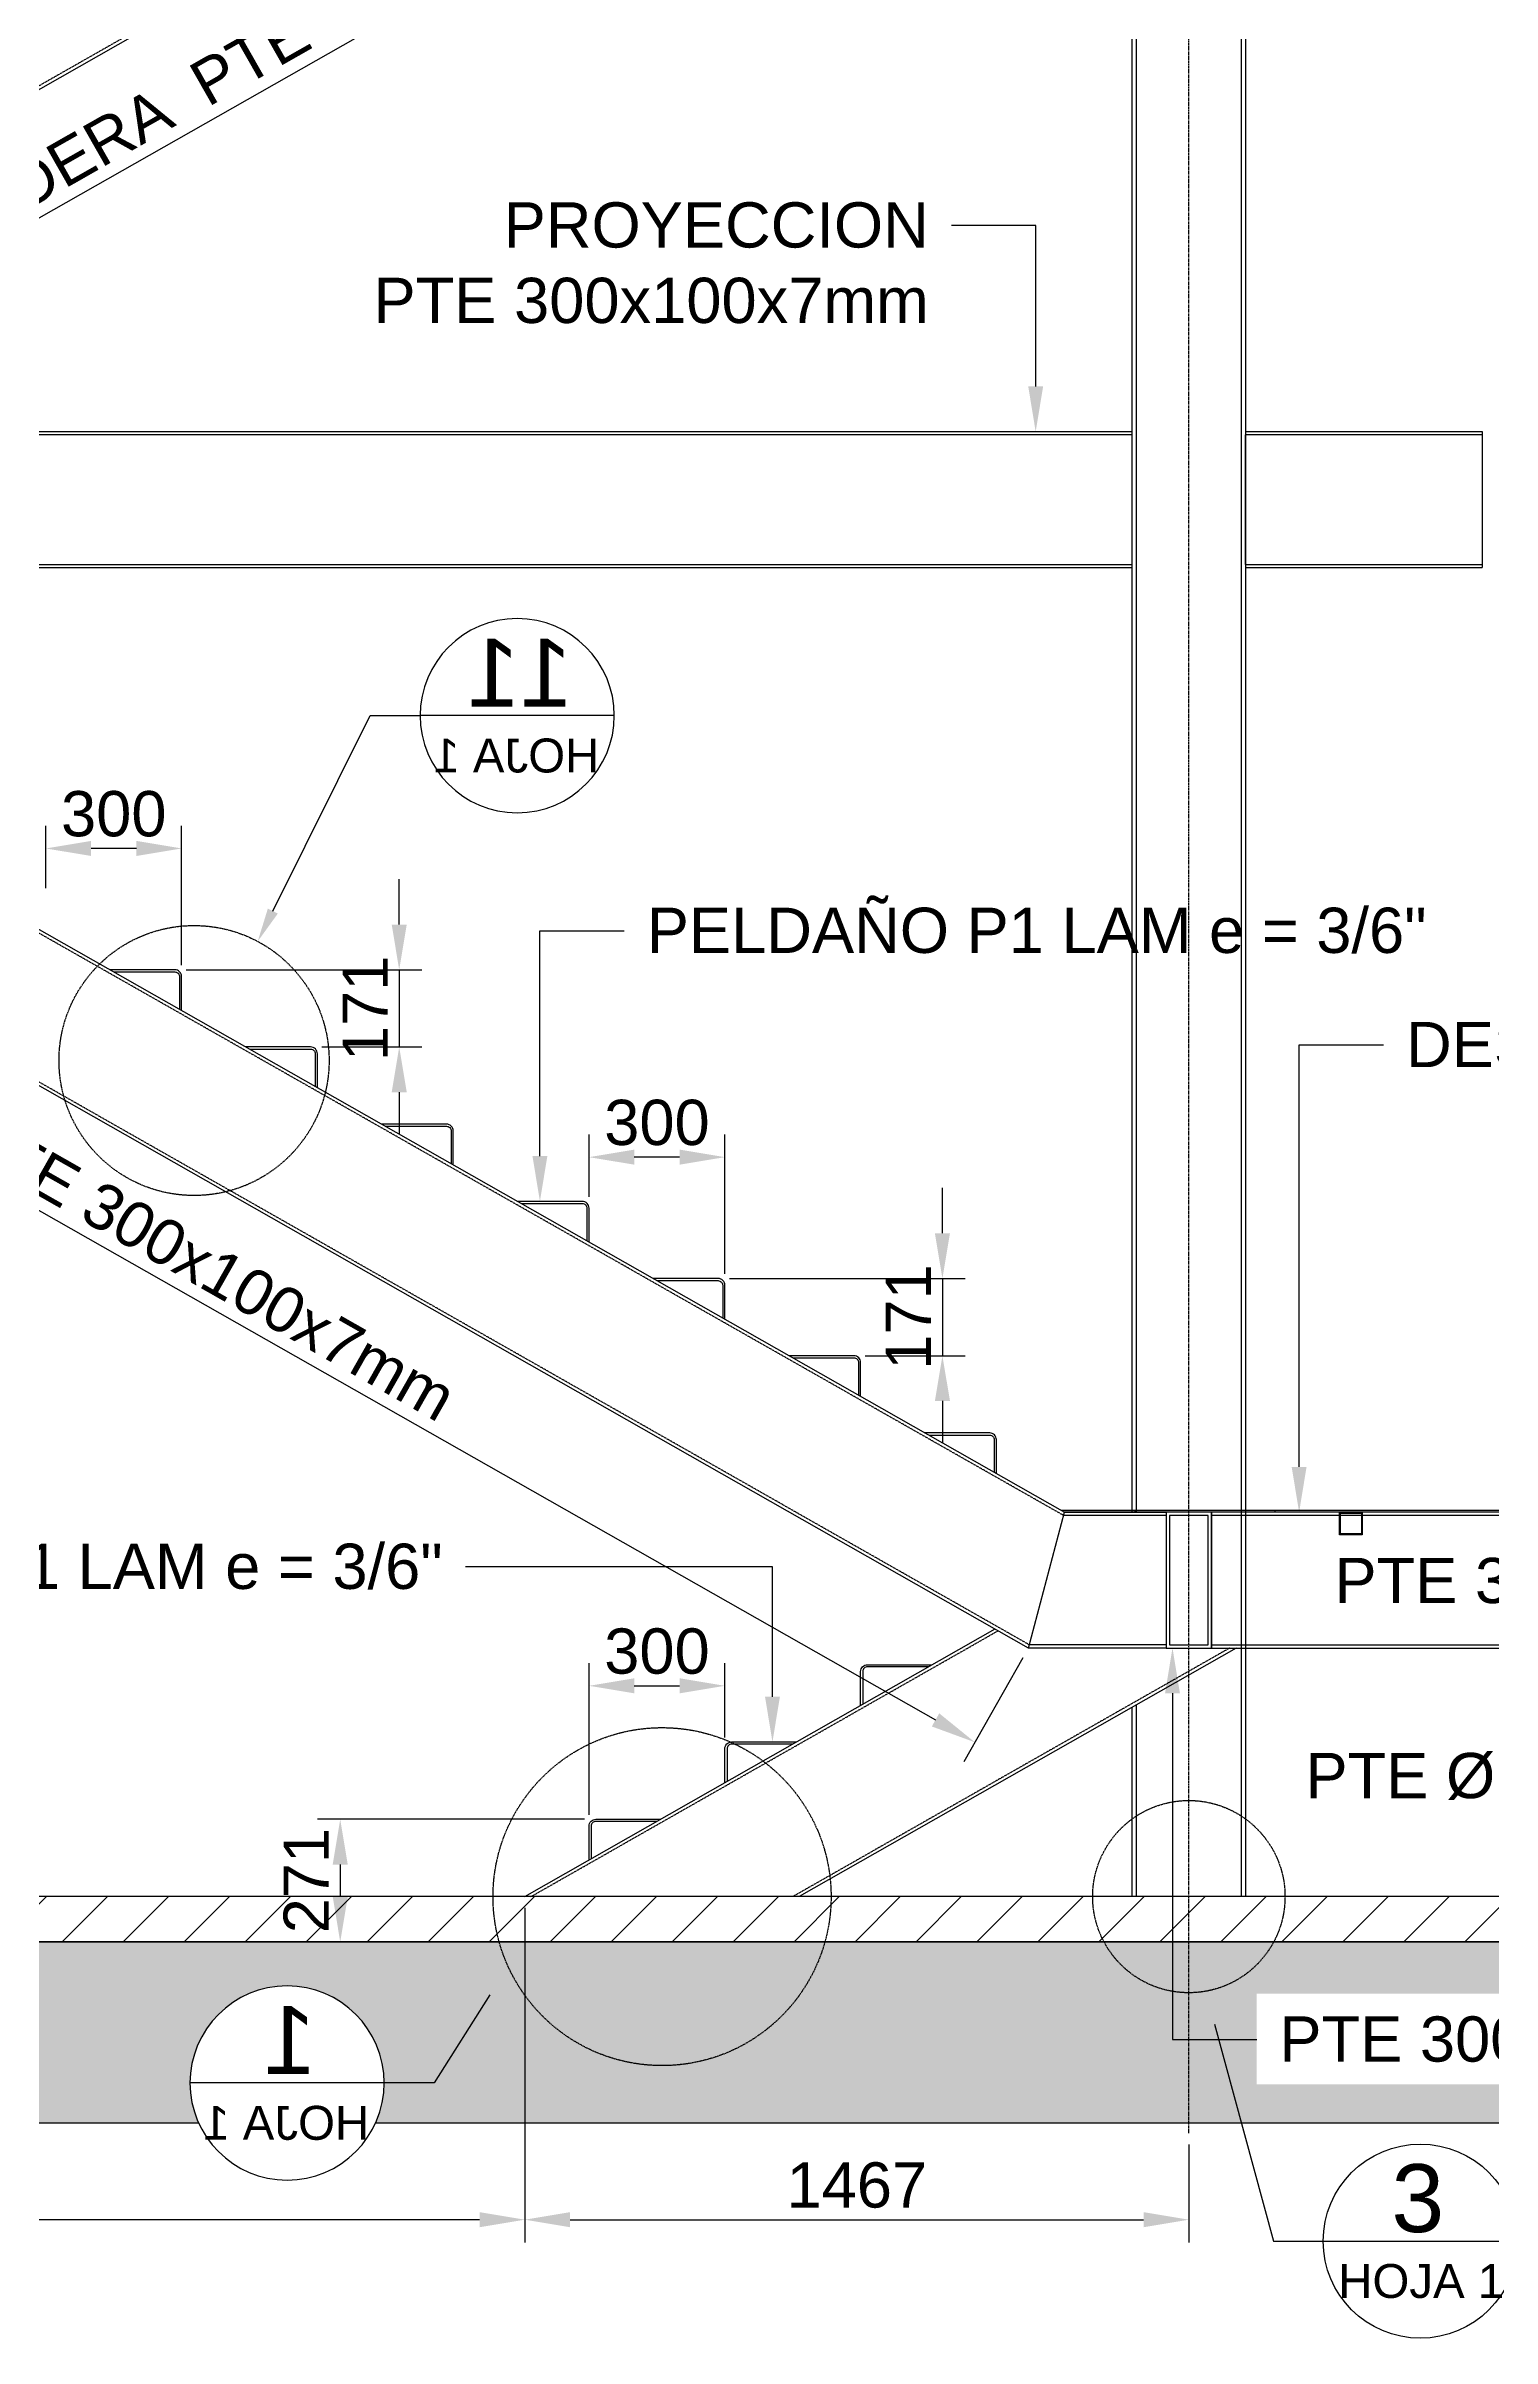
# Model space of a CAD drawing. Header units: millimetres. Extents: x -59786 to 1889966, y -10432 to 69447.
# Drawn here: x 3770 to 6965, y -975 to 4089 of the extents above; entities that cross this region are included whole.
import ezdxf
from ezdxf import colors
from ezdxf.entities.mleader import LeaderData, LeaderLine
from ezdxf.enums import TextEntityAlignment as Align
from ezdxf.math import Vec2, Vec3

# ---------------------------------------------------------------- set-up
doc = ezdxf.new("R2010")
doc.units = ezdxf.units.MM
doc.header["$LTSCALE"] = 0.2
doc.set_wipeout_variables(frame=1)
doc.linetypes.add('CENTER', pattern=[50.8, 31.75, -6.35, 6.35, -6.35])
doc.linetypes.add('HIDDEN', pattern=[9.525, 6.35, -3.175])
for name, color, linetype in [('EE-5', 7, 'Continuous'), ('EE-TEXTO 1', 4, 'Continuous'), ('EE-TEXTO 2', 2, 'Continuous'), ('SIM-ACHURADOS', 8, 'Continuous'), ('SIM-CONCRETO', 8, 'Continuous'), ('SIM-COTAS', 1, 'Continuous'), ('SIM-EJES', 8, 'CENTER'), ('SIM-OCULTOS', 8, 'HIDDEN'), ('SIM-PELDAÑOS', 5, 'Continuous'), ('SIM-PTE 300x100x7', 213, 'Continuous'), ('SIM-PTE 50x50x2', 132, 'Continuous')]:
    doc.layers.add(name, color=color, linetype=linetype)
doc.styles.add('ARIAL EE', font='arial.ttf')
doc.styles.get("Standard").update_dxf_attribs({"font": 'arial.ttf'})
doc.dimstyles.new('EE 1_STANDAR', dxfattribs={"dimtxt": 2, "dimasz": 2, "dimexe": 1, "dimexo": 0.5, "dimgap": 0.5, "dimtad": 1, "dimdec": 0, "dimdsep": 46, "dimtxsty": 'ARIAL EE', "dimcen": 1.5, "dimclrd": 256, "dimclre": 256, "dimclrt": 2, "dimadec": 0, "dimazin": 0, "dimtfac": 1, "dimtdec": 0, "dimtix": 1, "dimtmove": 0, "dimatfit": 2, "dimfxl": 1, "dimlwd": -1, "dimlwe": -1, "dimarcsym": 0})

# ---------------------------------------------------------------- blocks, each defined once
blk = doc.blocks.new('Esc atras')
at = {"layer": 'SIM-PELDAÑOS'}
for points in [[(6525, 849.1), (6225, 849.1, 0.414214), (6214.8, 838.9), (6214.8, 683.2), (6210, 683.2), (6210, 838.9, -0.414214), (6225, 853.9), (6525, 853.9), (6525, 849.1)], [(6225, 678.4), (5925, 678.4, 0.414214), (5914.8, 668.1), (5914.8, 512.4), (5910, 512.4), (5910, 668.1, -0.414214), (5925, 683.1), (6225, 683.1), (6225, 678.4)], [(5925, 507.7), (5625, 507.7, 0.414214), (5614.8, 497.4), (5614.8, 341.7), (5610, 341.7), (5610, 497.4, -0.414214), (5625, 512.4), (5925, 512.4), (5925, 507.7)], [(5625, 336.9), (5325, 336.9, 0.414214), (5314.8, 326.6), (5314.8, 170.9), (5310, 170.9), (5310, 326.6, -0.414214), (5325, 341.6), (5625, 341.6), (5625, 336.9)], [(5325, 166.1), (5025, 166.1, 0.414214), (5014.8, 155.8), (5014.8, 0.1), (5010, 0.1), (5010, 155.8, -0.414214), (5025, 170.8), (5325, 170.8), (5325, 166.1)]]:
    blk.add_lwpolyline(points, format="xyb", dxfattribs=at)
blk.add_wipeout([(6285, 5754.7), (6285, 5497.2), (6439.2, 5497.2), (1935, 2933.9), (1934.9, 3236.3), (1859.8, 3236.3)])
at = {"layer": 'SIM-OCULTOS'}
blk.add_line((6425, 5497.2), (1935, 2942), dxfattribs=at)
at = {"layer": 'SIM-PTE 300x100x7'}
blk.add_lwpolyline([(1934.9, 3236.3), (1859.8, 3236.3), (6285, 5754.7), (6285, 5497.2), (6439.2, 5497.2), (1935, 2933.9), (1934.9, 3236.3)], dxfattribs=at)
blk.add_wipeout([(6285, 806.7), (6285, 549.2), (6439.2, 549.2), (5474.4, 0), (5171.3, 0), (4868.1, 0)])
at = {"layer": 'SIM-OCULTOS'}
for p, q in [((4881.7, 0), (6285, 798.6)), ((6425, 549.2), (5459.9, 0))]:
    blk.add_line(p, q, dxfattribs=at)
at = {"layer": 'SIM-PTE 300x100x7'}
blk.add_lwpolyline([(4868.1, 0), (6285, 806.7), (6285, 549.2), (6439.2, 549.2), (5474.4, 0)], close=True, dxfattribs=at)
blk = doc.blocks.new('Esc adelante')
at = {"layer": 'SIM-OCULTOS'}
for p, q in [((8075.6, 842, -3.9), (6385, 842)), ((6385, 556), (8075.6, 556, -3.9))]:
    blk.add_line(p, q, dxfattribs=at)
at = {"layer": 'SIM-PELDAÑOS'}
for points in [[(3795, 2042.8), (4095, 2042.8, -0.414214), (4105.2, 2032.5), (4105.2, 1876.8), (4110, 1876.8), (4110, 2032.5, 0.414214), (4095, 2047.5), (3795, 2047.5), (3795, 2042.8)], [(4095, 1872.3), (4395, 1872.3, -0.414214), (4405.3, 1862), (4405.3, 1706.3), (4410, 1706.3), (4410, 1862, 0.414214), (4395, 1877), (4095, 1877), (4095, 1872.3)], [(4395, 1701.8), (4695, 1701.8, -0.414214), (4705.3, 1691.5), (4705.3, 1535.8), (4710, 1535.8), (4710, 1691.5, 0.414214), (4695, 1706.5), (4395, 1706.5), (4395, 1701.8)], [(4695, 1531.3), (4995, 1531.3, -0.414214), (5005.3, 1521), (5005.3, 1365.3), (5010, 1365.3), (5010, 1521, 0.414214), (4995, 1536), (4695, 1536), (4695, 1531.3)], [(4995, 1360.8), (5295, 1360.8, -0.414214), (5305.2, 1350.5), (5305.2, 1194.8), (5310, 1194.8), (5310, 1350.5, 0.414214), (5295, 1365.5), (4995, 1365.5), (4995, 1360.8)], [(5295, 1190.3), (5595, 1190.3, -0.414214), (5605.2, 1180), (5605.2, 1024.3), (5610, 1024.3), (5610, 1180, 0.414214), (5595, 1195), (5295, 1195), (5295, 1190.3)], [(5595, 1019.8), (5895, 1019.8, -0.414214), (5905.2, 1009.5), (5905.2, 853.8), (5910, 853.8), (5910, 1009.5, 0.414214), (5895, 1024.5), (5595, 1024.5), (5595, 1019.8)]]:
    blk.add_lwpolyline(points, format="xyb", dxfattribs=at)
blk.add_lwpolyline([(5895, 853.8), (8175.6, 853.8), (8175.6, 849), (5895, 849)], close=True, dxfattribs=at)
at = {"layer": 'SIM-PTE 300x100x7'}
blk.add_lwpolyline([(6385, 549), (8075.6, 549), (8075.6, 849), (6385, 849)], close=True, dxfattribs=at)
at = {"layer": 'SIM-PTE 50x50x2'}
for points in [[(6718.1, 799.2), (6668.1, 799.2), (6668.1, 849.2), (6718.1, 849.2)], [(6716.1, 801.2), (6670.1, 801.2), (6670.1, 847.2), (6716.1, 847.2)]]:
    blk.add_lwpolyline(points, close=True, dxfattribs=at)
blk.add_wipeout([(6285, 549), (6285, 849), (6060, 849.2), (1935, 3193.6), (1935, 2936.3), (1780.7, 2936.3), (5980.7, 549.2)]).dxf.layer = 'SIM-PTE 300x100x7'
at = {"layer": 'SIM-OCULTOS'}
for points in [[(6285, 842), (6058.1, 842.2), (2010, 3142.9)], [(6285, 556), (5982.6, 556.3), (1794.8, 2936.3)]]:
    blk.add_lwpolyline(points, dxfattribs=at)
at = {"layer": 'SIM-PTE 300x100x7'}
blk.add_line((5980.7, 549.2), (6060.4, 849), dxfattribs=at)
for points in [[(1780.7, 2936.3), (1935, 2936.3), (1935, 3193.6), (6060, 849.2), (6285, 849), (6285, 549), (5980.7, 549.2)], [(6285, 549), (6385, 549), (6385, 849), (6285, 849)], [(6292, 556), (6378, 556), (6378, 842), (6292, 842)]]:
    blk.add_lwpolyline(points, close=True, dxfattribs=at)
blk = doc.blocks.new('*D10')
at = {"layer": 'SIM-COTAS', "transparency": 16777216}
for p, q in [((4960, 170.8), (4370.3, 170.8)), ((4420.3, 70.8), (4420.3, 0)), ((4689.5, -100), (4370.3, -100))]:
    blk.add_line(p, q, dxfattribs=at)
for points in [[(4403.7, 70.8), (4437, 70.8), (4420.3, 170.8)], [(4403.7, 0), (4437, 0), (4420.3, -100)]]:
    blk.add_solid(points, dxfattribs=at)
at = {"layer": 'SIM-COTAS', "color": 2, "transparency": 16777216, "insert": (4345.1, 35.4), "char_height": 100, "attachment_point": 5, "rotation": 90, "style": 'ARIAL EE'}
blk.add_mtext('271', dxfattribs=at)
blk = doc.blocks.new('*D11')
at = {"layer": 'SIM-COTAS', "transparency": 16777216}
for p, q in [((4970, 180.8), (4970, 515.7)), ((5270, 351.6), (5270, 515.7)), ((5070, 465.7), (5170, 465.7))]:
    blk.add_line(p, q, dxfattribs=at)
for points in [[(5070, 482.4), (5070, 449.1), (4970, 465.7)], [(5170, 482.4), (5170, 449.1), (5270, 465.7)]]:
    blk.add_solid(points, dxfattribs=at)
at = {"layer": 'SIM-COTAS', "color": 2, "transparency": 16777216, "insert": (5120, 541.8), "char_height": 100, "attachment_point": 5, "style": 'ARIAL EE'}
blk.add_mtext('300', dxfattribs=at)
blk = doc.blocks.new('*D12')
at = {"layer": 'SIM-COTAS', "transparency": 16777216}
for p, q in [((4970, 1546), (4970, 1683.6)), ((5270, 1375.5), (5270, 1683.6)), ((5170, 1633.6), (5070, 1633.6))]:
    blk.add_line(p, q, dxfattribs=at)
for points in [[(5070, 1650.3), (5070, 1617), (4970, 1633.6)], [(5170, 1650.3), (5170, 1617), (5270, 1633.6)]]:
    blk.add_solid(points, dxfattribs=at)
at = {"layer": 'SIM-COTAS', "color": 2, "transparency": 16777216, "insert": (5120, 1709.7), "char_height": 100, "attachment_point": 5, "style": 'ARIAL EE'}
blk.add_mtext('300', dxfattribs=at)
blk = doc.blocks.new('*D13')
at = {"layer": 'SIM-COTAS', "transparency": 16777216}
for p, q in [((5750.6, 1465.5), (5750.6, 1565.5)), ((5280, 1365.5), (5800.6, 1365.5)), ((5750.6, 1365.5), (5750.6, 1195)), ((5580, 1195), (5800.6, 1195)), ((5750.6, 1095), (5750.6, 995))]:
    blk.add_line(p, q, dxfattribs=at)
for points in [[(5734, 1465.5), (5767.3, 1465.5), (5750.6, 1365.5)], [(5734, 1095), (5767.3, 1095), (5750.6, 1195)]]:
    blk.add_solid(points, dxfattribs=at)
at = {"layer": 'SIM-COTAS', "color": 2, "transparency": 16777216, "insert": (5675.4, 1280.2), "char_height": 100, "attachment_point": 5, "rotation": 90, "style": 'ARIAL EE'}
blk.add_mtext('171', dxfattribs=at)
blk = doc.blocks.new('*D14')
at = {"layer": 'SIM-COTAS', "transparency": 16777216}
for p, q in [((3770, 2228), (3770, 2365.6)), ((4070, 2057.5), (4070, 2365.6)), ((3970, 2315.6), (3870, 2315.6))]:
    blk.add_line(p, q, dxfattribs=at)
for points in [[(3870, 2332.3), (3870, 2299), (3770, 2315.6)], [(3970, 2332.3), (3970, 2299), (4070, 2315.6)]]:
    blk.add_solid(points, dxfattribs=at)
at = {"layer": 'SIM-COTAS', "color": 2, "transparency": 16777216, "insert": (3920, 2391.7), "char_height": 100, "attachment_point": 5, "style": 'ARIAL EE'}
blk.add_mtext('300', dxfattribs=at)
blk = doc.blocks.new('*D15')
at = {"layer": 'SIM-COTAS', "transparency": 16777216}
for p, q in [((4550.6, 2147.5), (4550.6, 2247.5)), ((4080, 2047.5), (4600.6, 2047.5)), ((4550.6, 2047.5), (4550.6, 1877)), ((4380, 1877), (4600.6, 1877)), ((4550.6, 1777), (4550.6, 1677))]:
    blk.add_line(p, q, dxfattribs=at)
for points in [[(4534, 2147.5), (4567.3, 2147.5), (4550.6, 2047.5)], [(4534, 1777), (4567.3, 1777), (4550.6, 1877)]]:
    blk.add_solid(points, dxfattribs=at)
at = {"layer": 'SIM-COTAS', "color": 2, "transparency": 16777216, "insert": (4475.4, 1962.2), "char_height": 100, "attachment_point": 5, "rotation": 90, "style": 'ARIAL EE'}
blk.add_mtext('171', dxfattribs=at)
blk = doc.blocks.new('*D102')
at = {"layer": 'SIM-COTAS', "transparency": 16777216}
for p, q in [((1728.3, 2914.5), (1597.6, 2684.5)), ((1709.3, 2678.6), (5735.4, 390.4)), ((5928.4, 527.5), (5797.6, 297.5))]:
    blk.add_line(p, q, dxfattribs=at)
for points in [[(1717.5, 2693.1), (1701, 2664.1), (1622.3, 2728)], [(5743.6, 404.9), (5727.2, 375.9), (5822.3, 341)]]:
    blk.add_solid(points, dxfattribs=at)
at = {"layer": 'SIM-COTAS', "color": 2, "transparency": 16777216, "insert": (3760.2, 1601.2), "char_height": 100, "attachment_point": 5, "rotation": 330.389, "style": 'ARIAL EE'}
blk.add_mtext('GUALDERA  PTE 300x100x7mm', dxfattribs=at)
blk = doc.blocks.new('*D103')
at = {"layer": 'SIM-COTAS', "transparency": 16777216}
for p, q in [((6411.5, 5475.5), (6545.9, 5239.5)), ((2178.9, 2811.7), (6434.2, 5233.5)), ((1982.4, 2954.8), (2116.7, 2718.8))]:
    blk.add_line(p, q, dxfattribs=at)
for points in [[(6426, 5248), (6442.5, 5219), (6521.1, 5282.9)], [(2170.6, 2826.2), (2187.1, 2797.2), (2092, 2762.2)]]:
    blk.add_solid(points, dxfattribs=at)
at = {"layer": 'SIM-COTAS', "color": 2, "transparency": 16777216, "insert": (4268.6, 4089.3), "char_height": 100, "attachment_point": 5, "rotation": 29.6447, "style": 'ARIAL EE'}
blk.add_mtext('GUALDERA  PTE 300x100x7mm', dxfattribs=at)
blk = doc.blocks.new('*D109')
at = {"layer": 'SIM-COTAS', "color": 2, "transparency": 16777216, "insert": (7230, 697.7), "char_height": 100, "attachment_point": 5, "style": 'ARIAL EE'}
blk.add_mtext('PTE 300x100x7mm', dxfattribs=at)
blk = doc.blocks.new('*D113')
at = {"layer": 'SIM-COTAS', "transparency": 16777216}
for p, q in [((4828.1, -25), (4828.1, -763.8)), ((1845, -547.5), (1845, -763.8)), ((4728.1, -713.8), (1945, -713.8))]:
    blk.add_line(p, q, dxfattribs=at)
for points in [[(1945, -697.1), (1945, -730.4), (1845, -713.8)], [(4728.1, -697.1), (4728.1, -730.4), (4828.1, -713.8)]]:
    blk.add_solid(points, dxfattribs=at)
at = {"layer": 'SIM-COTAS', "color": 2, "transparency": 16777216, "insert": (3336.5, -637.7), "char_height": 100, "attachment_point": 5, "style": 'ARIAL EE'}
blk.add_mtext('2983', dxfattribs=at)
blk = doc.blocks.new('*D114')
at = {"layer": 'SIM-COTAS', "transparency": 16777216}
for p, q in [((4828.1, -25), (4828.1, -763.8)), ((6295, -547.5), (6295, -763.8)), ((4928.1, -713.8), (6195, -713.8))]:
    blk.add_line(p, q, dxfattribs=at)
for points in [[(4928.1, -697.1), (4928.1, -730.4), (4828.1, -713.8)], [(6195, -697.1), (6195, -730.4), (6295, -713.8)]]:
    blk.add_solid(points, dxfattribs=at)
at = {"layer": 'SIM-COTAS', "color": 2, "transparency": 16777216, "insert": (5561.5, -637.7), "char_height": 100, "attachment_point": 5, "style": 'ARIAL EE'}
blk.add_mtext('1467', dxfattribs=at)
blk = doc.blocks.new('ITEM DETALLE')
at = {"color": 7, "transparency": 16777216}
blk.add_wipeout([(0, 4.29), (-0.84, 4.2), (-1.64, 3.96), (-2.38, 3.56), (-3.03, 3.03), (-3.56, 2.38), (-3.96, 1.64), (-4.2, 0.84), (-4.29, 0), (-4.2, -0.84), (-3.96, -1.64), (-3.56, -2.38), (-3.03, -3.03), (-2.38, -3.56), (-1.64, -3.96), (-0.84, -4.2), (0, -4.29), (0.84, -4.2), (1.64, -3.96), (2.38, -3.56), (3.03, -3.03), (3.56, -2.38), (3.96, -1.64), (4.2, -0.84), (4.29, 0), (4.2, 0.84), (3.96, 1.64), (3.56, 2.38), (3.03, 3.03), (2.38, 3.56), (1.64, 3.96), (0.84, 4.2)], dxfattribs=at)
at = {"layer": 'EE-5', "color": 7, "transparency": 16777216}
blk.add_line((-4.29, 0), (4.29, 0), dxfattribs=at)
blk.add_circle((0, 0), 4.29, dxfattribs=at)
at = {"layer": 'EE-TEXTO 1', "color": 4, "transparency": 16777216, "style": 'ARIAL EE'}
blk.add_attdef('X', text='', height=3, dxfattribs=at).set_placement((-0.11, 1.9), align=Align.MIDDLE_CENTER)
at = {"layer": 'EE-TEXTO 2', "color": 2, "transparency": 16777216, "style": 'ARIAL EE'}
blk.add_attdef('###', text='', height=1.5, dxfattribs=at).set_placement((0.04, -1.76), align=Align.MIDDLE_CENTER)

msp = doc.modelspace()

# ---------------------------------------------------------------- hatches: boundary and pattern name
at = {"layer": 'SIM-ACHURADOS'}
h = msp.add_hatch(dxfattribs=at)
h.set_pattern_fill('AR-CONC', color=256, scale=2)
h.set_pattern_definition([(50, (-1e-12, -100), (364.369, -31.878), [38.1, -419.1]), (355, (-1e-12, -100), (-70.487, 382.114), [30.48, -335.281]), (100.4514, (30.36, -102.66), (293.882, 350.236), [32.38, -356.18]), (46.184, (-1e-12, 1.6), (542.158, -84.085), [57.15, -628.65]), (96.6356, (45.2, -5.4), (474.808, 494.852), [48.57, -534.27]), (351.184, (-1e-12, 1.6), (474.81, 494.852), [45.72, -502.92]), (21, (50.8, -23.8), (303.229, -204.53), [38.1, -419.1]), (326, (50.8, -23.8), (123.604, 368.376), [30.48, -335.28]), (71.4514, (76.07, -40.84), (426.833, 163.846), [32.38, -356.18]), (37.5, (-1e-12, -100), (6.1772, 169.11), [0, -331.216, 0, -340.36, 0, -336.55]), (7.5, (-1e-12, -100), (133.6393, 200.361), [0, -194.056, 0, -323.596, 0, -128.27]), (327.5, (-113.28, -100), (271.1812, -11.4575), [0, -127, 0, -396.24, 0, -525.78]), (317.5, (-164.08, -100), (296.2584, 50.853), [0, -165.1, 0, -263.144, 0, -373.38])])
h.paths.add_polyline_path([(-698.024, -500), (8140, -500), (8140, -100), (-698.024, -100)])

# ---------------------------------------------------------------- linework, layer by layer
at = {"layer": 'SIM-CONCRETO'}
msp.add_lwpolyline([(-698.024, -500), (8140, -500), (8140, -100), (-698.024, -100)], close=True, dxfattribs=at)
at = {"layer": 'SIM-OCULTOS'}
for points in [[(6170, 10747.25), (6420, 10747.25), (6420, 0), (6170, 0)], [(6179.5, 10747.25), (6410.5, 10747.25), (6410.5, 0), (6179.5, 0)], [(1969.998, 2943.251), (6169.998, 2943.251), (6169.998, 3229.251), (1969.998, 3229.251)], [(6169.998, 3236.262), (1970.232, 3236.262), (1970.232, 2936.269), (6169.998, 2936.269)]]:
    msp.add_lwpolyline(points, close=True, dxfattribs=at)

# ---------------------------------------------------------------- leaders
at = {"layer": 'SIM-COTAS', "linetype": 'Continuous'}
ml = msp.add_multileader_mtext('Standard', dxfattribs=at)
ml.set_content('\\A1;{\\C2;DESCANSO LAM e = 3/6"}', color=256)
ml.set_leader_properties()
ml.build(insert=Vec2(0, 0))
ml.multileader.update_dxf_attribs({"dogleg_length": 0.0025, "arrow_head_size": 100, "scale": 50})
ctx = ml.context
ctx.base_point, ctx.scale, ctx.char_height, ctx.arrow_head_size, ctx.landing_gap_size, ctx.plane_origin = Vec3(6724.699, 1881.587), 50, 100, 100, 50, Vec3(2510.436, -16307.841)
notes = []
notes.append((ctx, [(0, (1, 1, 0), (6538.521, 1881.587), (1, 0), 186.178, [(0, [(6538.598, 849.232)], 0, [])])]))
ctx.mtext.insert, ctx.mtext.rotation, ctx.mtext.width, ctx.mtext.defined_height, ctx.mtext.flow_direction = Vec3(6774.699, 1932.474), 6.28318531, 886.56141, 411.095, 5
at = {"layer": 'SIM-COTAS'}
ml = msp.add_multileader_block('Standard', dxfattribs=at)
ml.set_content('ITEM DETALLE', color=256, scale=-50)
ml.set_attribute('X', '1', width=0)
ml.set_attribute('###', 'HOJA 1', width=0)
ml.set_leader_properties(color=256)
ml.build(insert=Vec2(0, 0))
ml.multileader.update_dxf_attribs({"arrow_head_size": 75, "scale": 50})
ctx = ml.context
ctx.base_point, ctx.scale, ctx.char_height, ctx.arrow_head_size, ctx.landing_gap_size, ctx.plane_origin = Vec3(4088.657, -411.736), 50, 200, 75, 100, Vec3(5043.621, -644.796)
ctx.text_align_type = 2
notes.append((ctx, [(0, (1, 1, 0), (4627.58, -411.736), (-1, 0), 110.352, [(0, [(4791.002, -153.704)], 0, [])])]))
ctx.block.insert, ctx.block.scale = Vec3(4302.943, -411.736), Vec3(-50, 50, 50)
for ctx, leaders in notes:
    for number, flags, end, landing, length, lines in leaders:
        leader = LeaderData()
        leader.index, (leader.has_last_leader_line, leader.has_dogleg_vector, leader.attachment_direction) = number, flags
        leader.last_leader_point, leader.dogleg_vector, leader.dogleg_length = Vec3(end), Vec3(landing), length
        for number, points, colour, breaks in lines:
            line = LeaderLine()
            line.index, line.vertices, line.color, line.breaks = number, Vec3.list(points), colors.encode_raw_color(colour), breaks
            leader.lines.append(line)
        ctx.leaders.append(leader)

# ---------------------------------------------------------------- next in the draw order: block references
at = {"layer": 'SIM-PTE 300x100x7'}
msp.add_blockref('Esc atras', (-40, 0), dxfattribs=at)

# ---------------------------------------------------------------- next in the draw order: linework, layer by layer
at = {"layer": 'SIM-EJES'}
msp.add_line((6295, -522.53), (6295, 14506.53), dxfattribs=at)
at = {"layer": 'SIM-OCULTOS'}
for points in [[(6419.763, 2943.251), (6943.819, 2943.251), (6943.819, 3229.251), (6419.763, 3229.251)], [(6943.819, 3236.262), (6419.998, 3236.262), (6419.998, 2936.269), (6943.819, 2936.269)]]:
    msp.add_lwpolyline(points, close=True, dxfattribs=at)
msp.add_circle((5131.253, 0), 373.358, dxfattribs=at)

# ---------------------------------------------------------------- next in the draw order: dimensions: what is measured, and where the dimension line sits
at = {"layer": 'SIM-COTAS'}
for p1, p2, distance, picture, middle in [((1970, 2976.552), (6399.184, 5497.25), -246.58, '*D103', (4268.598, 4089.291)), ((1740.672, 2936.269), (5940.706, 549.25), -239.542, '*D102', (3760.247, 1601.219))]:
    dim = msp.add_aligned_dim(p1=p1, p2=p2, distance=distance, text='GUALDERA  PTE 300x100x7mm', dimstyle='EE 1_STANDAR', dxfattribs=at)
    dim.commit()
    dim.dimension.update_dxf_attribs({"geometry": picture, "text_midpoint": middle})
for base, p1, p2, picture, middle in [((3770, 2315.648), (4070, 2032.5), (3770, 2203), '*D14', (3920, 2391.74)), ((4970, 1633.648), (5270, 1350.5), (4970, 1521), '*D12', (5120, 1709.74)), ((5270, 465.746), (4970, 155.8), (5270, 326.6), '*D11', (5120, 541.837)), ((1845, -713.751), (4828.08, 0), (1845, -522.53), '*D113', (3336.54, -637.66))]:
    dim = msp.add_linear_dim(base=base, p1=p1, p2=p2, dimstyle='EE 1_STANDAR', dxfattribs=at)
    dim.commit()
    dim.dimension.update_dxf_attribs({"geometry": picture, "text_midpoint": middle})
for base, p1, p2, picture, middle in [((4550.622023221, 1877), (4055, 2047.5), (4355, 1877), '*D15', (4475.417384749, 1962.25)), ((5750.622023221, 1195), (5255, 1365.5), (5555, 1195), '*D13', (5675.417384749, 1280.25)), ((4420.328, -100), (4985, 170.8), (4714.452, -100), '*D10', (4345.123, 35.4))]:
    dim = msp.add_linear_dim(base=base, p1=p1, p2=p2, angle=90, dimstyle='EE 1_STANDAR', dxfattribs=at)
    dim.commit()
    dim.dimension.update_dxf_attribs({"geometry": picture, "text_midpoint": middle})
dim = msp.add_aligned_dim(p1=(6420, 849.036), p2=(8040, 849.036), distance=-227.405, text='PTE 300x100x7mm', dimstyle='EE 1_STANDAR', override={"dimse1": 1, "dimse2": 1, "dimsd1": 1, "dimsd2": 1}, dxfattribs=at)
dim.commit()
dim.dimension.update_dxf_attribs({"geometry": '*D109', "text_midpoint": (7230, 697.722)})

# ---------------------------------------------------------------- next in the draw order: leaders
at = {"layer": 'SIM-COTAS', "linetype": 'Continuous'}
ml = msp.add_multileader_mtext('Standard', dxfattribs=at)
ml.set_content('{\\C2;PROYECCION\\PPTE 300x100x7mm}', color=256)
ml.set_leader_properties()
ml.build(insert=Vec2(0, 0))
ml.multileader.update_dxf_attribs({"dogleg_length": 0.0025, "arrow_head_size": 100, "scale": 50})
ctx = ml.context
ctx.base_point, ctx.scale, ctx.char_height, ctx.arrow_head_size, ctx.landing_gap_size, ctx.plane_origin = Vec3(4463.448, 3692.193), 50, 100, 100, 50, Vec3(10198.005, 21149.266)
ctx.text_align_type = 2
notes = []
notes.append((ctx, [(0, (1, 1, 0), (5956.651, 3692.193), (-1, 0), 186.178, [(0, [(5956.651, 3236.262)], 0, [])])]))
ctx.mtext.insert, ctx.mtext.rotation, ctx.mtext.width, ctx.mtext.defined_height, ctx.mtext.alignment, ctx.mtext.flow_direction = Vec3(5720.473, 3743.08), 6.28318531, 1232.42787, 411.095, 3, 5
ml = msp.add_multileader_mtext('Standard', dxfattribs=at)
ml.set_content('\\A1;{\\C2;PELDAÑO P1 LAM e = 3/6"}', color=256)
ml.set_leader_properties()
ml.build(insert=Vec2(0, 0))
ml.multileader.update_dxf_attribs({"dogleg_length": 0.0025, "arrow_head_size": 100, "scale": 50})
ctx = ml.context
ctx.base_point, ctx.scale, ctx.char_height, ctx.arrow_head_size, ctx.landing_gap_size, ctx.plane_origin = Vec3(5047.551, 2133.876), 50, 100, 100, 50, Vec3(833.289, -15621.073)
notes.append((ctx, [(0, (1, 1, 0), (4861.373, 2133.876), (1, 0), 186.178, [(0, [(4861.451, 1536)], 0, [])])]))
ctx.mtext.insert, ctx.mtext.rotation, ctx.mtext.width, ctx.mtext.defined_height, ctx.mtext.flow_direction = Vec3(5097.551, 2184.763), 6.28318531, 920.22663, 411.095, 5
ml = msp.add_multileader_mtext('Standard', dxfattribs=at)
ml.set_content('\\A1;{\\C2;PELDAÑO P1 LAM e = 3/6"}', color=256)
ml.set_leader_properties()
ml.build(insert=Vec2(0, 0))
ml.multileader.update_dxf_attribs({"dogleg_length": 0.0025, "arrow_head_size": 100, "scale": 50})
ctx = ml.context
ctx.base_point, ctx.scale, ctx.char_height, ctx.arrow_head_size, ctx.landing_gap_size, ctx.plane_origin = Vec3(3755.866, 728.887), 50, 100, 100, 50, Vec3(9015.385, -16986.273)
ctx.text_align_type = 2
notes.append((ctx, [(0, (1, 1, 0), (5375.233, 728.887), (-1, 0), 678.44, [(0, [(5375.155, 341.6)], 0, [])])]))
ctx.mtext.insert, ctx.mtext.width, ctx.mtext.defined_height, ctx.mtext.alignment, ctx.mtext.flow_direction = Vec3(4646.793, 779.774), 855.40652, 411.095, 3, 5
for ctx, leaders in notes:
    for number, flags, end, landing, length, lines in leaders:
        leader = LeaderData()
        leader.index, (leader.has_last_leader_line, leader.has_dogleg_vector, leader.attachment_direction) = number, flags
        leader.last_leader_point, leader.dogleg_vector, leader.dogleg_length = Vec3(end), Vec3(landing), length
        for number, points, colour, breaks in lines:
            line = LeaderLine()
            line.index, line.vertices, line.color, line.breaks = number, Vec3.list(points), colors.encode_raw_color(colour), breaks
            leader.lines.append(line)
        ctx.leaders.append(leader)

# ---------------------------------------------------------------- next in the draw order: leaders
ml = msp.add_multileader_mtext('Standard', dxfattribs=at)
ml.set_content('{\\C2;PTE 300x100x7mm}', color=256)
ml.set_leader_properties()
ml.build(insert=Vec2(0, 0))
ml.multileader.update_dxf_attribs({"dogleg_length": 0.0025, "arrow_head_size": 100, "scale": 50})
ctx = ml.context
ctx.base_point, ctx.scale, ctx.char_height, ctx.arrow_head_size, ctx.landing_gap_size, ctx.plane_origin = Vec3(6444.983, -315.49), 50, 100, 100, 50, Vec3(2230.721, -16308.038)
notes = []
notes.append((ctx, [(0, (1, 1, 0), (6258.805, -315.49), (1, 0), 186.178, [(0, [(6258.863, 549.25)], 0, [])])]))
ctx.mtext.insert, ctx.mtext.rotation, ctx.mtext.width, ctx.mtext.defined_height, ctx.mtext.flow_direction = Vec3(6494.983, -264.603), 6.28318531, 1235.9242, 411.095, 5
ctx.mtext.has_bg_fill, ctx.mtext.bg_color, ctx.mtext.bg_scale_factor, ctx.mtext.bg_transparency, ctx.mtext.use_window_bg_color = 1, -1073741824, 1.5, 0, 1
for ctx, leaders in notes:
    for number, flags, end, landing, length, lines in leaders:
        leader = LeaderData()
        leader.index, (leader.has_last_leader_line, leader.has_dogleg_vector, leader.attachment_direction) = number, flags
        leader.last_leader_point, leader.dogleg_vector, leader.dogleg_length = Vec3(end), Vec3(landing), length
        for number, points, colour, breaks in lines:
            line = LeaderLine()
            line.index, line.vertices, line.color, line.breaks = number, Vec3.list(points), colors.encode_raw_color(colour), breaks
            leader.lines.append(line)
        ctx.leaders.append(leader)

# ---------------------------------------------------------------- next in the draw order: hatches: boundary and pattern name
at = {"layer": 'SIM-ACHURADOS'}
h = msp.add_hatch(dxfattribs=at)
h.set_pattern_fill('ANSI31', color=256, scale=30)
h.paths.add_polyline_path([(-698.024, -100), (8140, -100), (8140, 0), (-698.024, 0)])

# ---------------------------------------------------------------- next in the draw order: linework, layer by layer
at = {"layer": 'SIM-CONCRETO'}
msp.add_lwpolyline([(-698.024, -100), (8140, -100), (8140, 0), (-698.024, 0)], close=True, dxfattribs=at)
at = {"layer": 'SIM-OCULTOS'}
msp.add_circle((6295, 0), 212.416, dxfattribs=at)

# ---------------------------------------------------------------- next in the draw order: block references
msp.add_blockref('Esc adelante', (-40, 0))

# ---------------------------------------------------------------- next in the draw order: dimensions: what is measured, and where the dimension line sits
at = {"layer": 'SIM-COTAS'}
dim = msp.add_linear_dim(base=(6295, -713.751), p1=(4828.08, 0), p2=(6295, -522.53), dimstyle='EE 1_STANDAR', dxfattribs=at)
dim.commit()
dim.dimension.update_dxf_attribs({"geometry": '*D114', "text_midpoint": (5561.54, -637.694)})

# ---------------------------------------------------------------- next in the draw order: leaders
at = {"layer": 'SIM-COTAS', "linetype": 'Continuous'}
ml = msp.add_multileader_mtext('Standard', dxfattribs=at)
ml.set_content('{\\C2;PTE Ø 6"x6mm}', color=256)
ml.set_leader_properties()
ml.build(insert=Vec2(0, 0))
ml.multileader.update_dxf_attribs({"dogleg_length": 0.0025, "arrow_head_size": 100, "scale": 50})
ctx = ml.context
ctx.base_point, ctx.scale, ctx.char_height, ctx.arrow_head_size, ctx.landing_gap_size, ctx.plane_origin = Vec3(6522.288, 265.431), 50, 100, 100, 50, Vec3(11995.591, 17722.505)
ctx.text_align_type = 2
notes = []
notes.append((ctx, [(0, (1, 1, 0), (7754.237, 265.431), (-1, 0), 186.178, [(0, [(7967.585, 265.431)], 0, [])])]))
ctx.mtext.insert, ctx.mtext.rotation, ctx.mtext.width, ctx.mtext.defined_height, ctx.mtext.alignment, ctx.mtext.flow_direction = Vec3(7518.059, 317.444), 6.28318531, 974.70283, 411.095, 3, 5
at = {"layer": 'SIM-COTAS'}
ml = msp.add_multileader_block('Standard', dxfattribs=at)
ml.set_content('ITEM DETALLE', color=256, scale=50)
ml.set_attribute('X', '3', width=0)
ml.set_attribute('###', 'HOJA 1', width=0)
ml.set_leader_properties(color=256)
ml.build(insert=Vec2(0, 0))
ml.multileader.update_dxf_attribs({"arrow_head_size": 75, "scale": 50})
ctx = ml.context
ctx.base_point, ctx.scale, ctx.char_height, ctx.arrow_head_size, ctx.landing_gap_size, ctx.plane_origin = Vec3(6592.026, -761.163), 50, 200, 75, 100, Vec3(6210.124, -1011.003)
notes.append((ctx, [(0, (1, 1, 0), (6481.674, -761.163), (1, 0), 110.352, [(0, [(6332.34, -209.109)], 0, [])])]))
ctx.block.insert = Vec3(6806.312, -761.163)
for ctx, leaders in notes:
    for number, flags, end, landing, length, lines in leaders:
        leader = LeaderData()
        leader.index, (leader.has_last_leader_line, leader.has_dogleg_vector, leader.attachment_direction) = number, flags
        leader.last_leader_point, leader.dogleg_vector, leader.dogleg_length = Vec3(end), Vec3(landing), length
        for number, points, colour, breaks in lines:
            line = LeaderLine()
            line.index, line.vertices, line.color, line.breaks = number, Vec3.list(points), colors.encode_raw_color(colour), breaks
            leader.lines.append(line)
        ctx.leaders.append(leader)

# ---------------------------------------------------------------- next in the draw order: linework, layer by layer
at = {"layer": 'SIM-OCULTOS'}
msp.add_circle((4097.429, 1847.113), 298.269, dxfattribs=at)

# ---------------------------------------------------------------- next in the draw order: leaders
at = {"layer": 'SIM-COTAS'}
ml = msp.add_multileader_block('Standard', dxfattribs=at)
ml.set_content('ITEM DETALLE', color=256, scale=-50)
ml.set_attribute('X', '11', width=0)
ml.set_attribute('###', 'HOJA 1', width=0)
ml.set_leader_properties(color=256)
ml.build(insert=Vec2(0, 0))
ml.multileader.update_dxf_attribs({"arrow_head_size": 75, "scale": 50})
ctx = ml.context
ctx.base_point, ctx.scale, ctx.char_height, ctx.arrow_head_size, ctx.landing_gap_size, ctx.plane_origin = Vec3(4597.039, 2608.968), 50, 200, 75, 100, Vec3(5730.729, 2435.791)
ctx.text_align_type = 2
notes = []
notes.append((ctx, [(1, (1, 1, 0), (4486.687, 2608.968), (1, 0), 110.352, [(0, [(4238.007, 2110.176)], 0, [])])]))
ctx.block.insert, ctx.block.scale = Vec3(4811.325, 2608.968), Vec3(-50, 50, 50)
for ctx, leaders in notes:
    for number, flags, end, landing, length, lines in leaders:
        leader = LeaderData()
        leader.index, (leader.has_last_leader_line, leader.has_dogleg_vector, leader.attachment_direction) = number, flags
        leader.last_leader_point, leader.dogleg_vector, leader.dogleg_length = Vec3(end), Vec3(landing), length
        for number, points, colour, breaks in lines:
            line = LeaderLine()
            line.index, line.vertices, line.color, line.breaks = number, Vec3.list(points), colors.encode_raw_color(colour), breaks
            leader.lines.append(line)
        ctx.leaders.append(leader)

doc.saveas('drawing.dxf')
